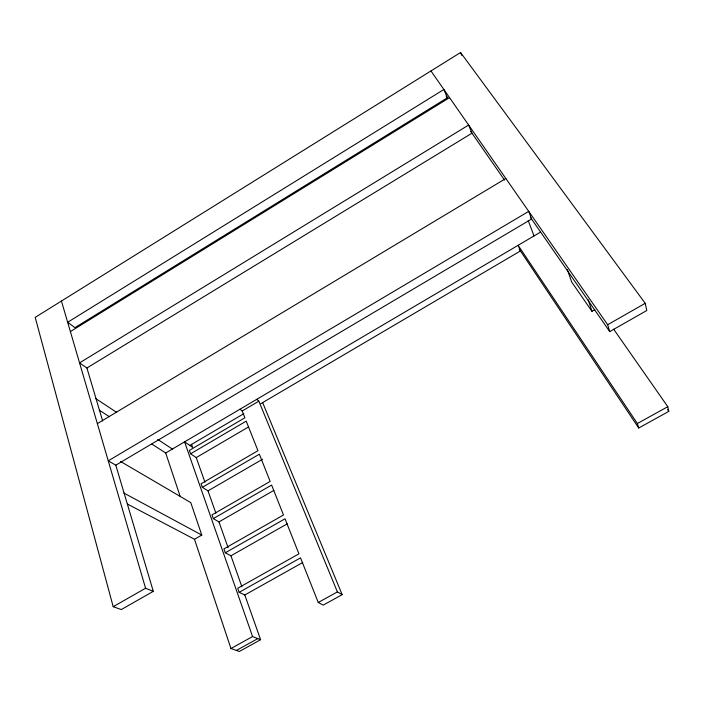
<?xml version="1.0" encoding="UTF-8"?>
<svg xmlns="http://www.w3.org/2000/svg" width="704" height="704" viewBox="0 0 704 704"><rect width="100%" height="100%" fill="white"/><g stroke="black" fill="none" stroke-linecap="round" stroke-linejoin="round"><path stroke-width="1.06" d="M530.358 217.281L609.726 331.602L646.782 310.517L645.216 303.318L460.574 52.51L35.2 317.381L113.194 606.69L121.282 609.558L153.296 591.342L115.799 465.177L108.258 460.83L528.722 211.358L531.582 219.041L115.799 465.177M447.392 97.777L74.932 327.659L67.663 322.274L443.863 89.496L447.392 97.777L446.169 96.017M70.391 331.584L449.539 97.636M86.918 367.99L471.979 133.188L468.626 125.048L79.561 362.877L86.918 367.99L102.67 421.01M97.354 423.632L505.842 178.49M151.862 444.074L165.695 452.989L540.558 232.091M242.185 410.995L258.843 401.183L337.392 591.897L342.17 594.66L323.25 605.114L318.261 602.483L300.538 557.858L239.14 592.337L237.714 588.262L298.936 553.837L285.023 518.804L225.28 552.781L223.916 548.909L283.501 514.985L271.621 485.074L213.294 518.61L212.001 514.897L270.16 481.413L259.354 454.203L202.33 487.318L201.089 483.762L257.963 450.701L246.215 421.133L190.582 453.79L189.385 450.384L244.886 417.78L242.185 410.995L240.002 409.209M189.807 445.447L243.813 413.679M260.858 403.647L520.441 250.941L518.126 245.309L637.366 423.526L638.713 428.014L668.8 411.382L667.779 406.692L613.642 329.182M190.582 453.79L196.24 457.582L248.565 426.932M202.33 487.318L207.997 490.864L262.601 459.21M213.294 518.61L218.97 521.902L273.891 490.38M127.336 504.002L194.489 539.264L201.793 535.075L190.766 502.603L120.622 461.507M567.389 269.535L571.63 281.926L591.967 311.318L594.783 309.707M113.194 606.69L145.57 588.227L153.296 591.342M609.726 331.602L607.658 324.729L645.216 303.318M225.28 552.781L230.947 555.79L287.241 523.829M239.14 592.337L244.798 594.986L302.729 562.514M230.947 648.525L252.578 636.557L260.612 639.725L239.298 651.49L230.947 648.525L194.489 539.264M637.366 423.526L667.779 406.692M318.261 602.483L337.392 591.897M236.377 650.452L257.796 638.616M123.869 493.046L201.793 535.075M99.29 410.194L109.437 416.733M95.674 398.552L116.67 412.377M157.766 439.437L172.374 449.055M256.722 399.353L258.843 401.183M667.542 409.587L668.8 411.382M430.954 70.946L607.658 324.729M470.756 131.437L504.522 180.066M519.244 249.146L638.713 428.014M262.654 402.626L342.17 594.66M460.574 52.51L461.674 55.37M528.238 220.642L534.028 235.937M191.532 444.286L192.632 447.374L184.58 441.866L252.578 636.557M196.24 457.582L204.943 482.205M207.997 490.864L215.882 513.154M218.97 521.902L228.122 547.8M230.947 555.79L241.912 586.81M244.798 594.986L260.612 639.725M165.695 452.989L180.18 496.399M588.262 299.842L591.967 311.318M61.442 301.039L145.57 588.227"/></g></svg>
